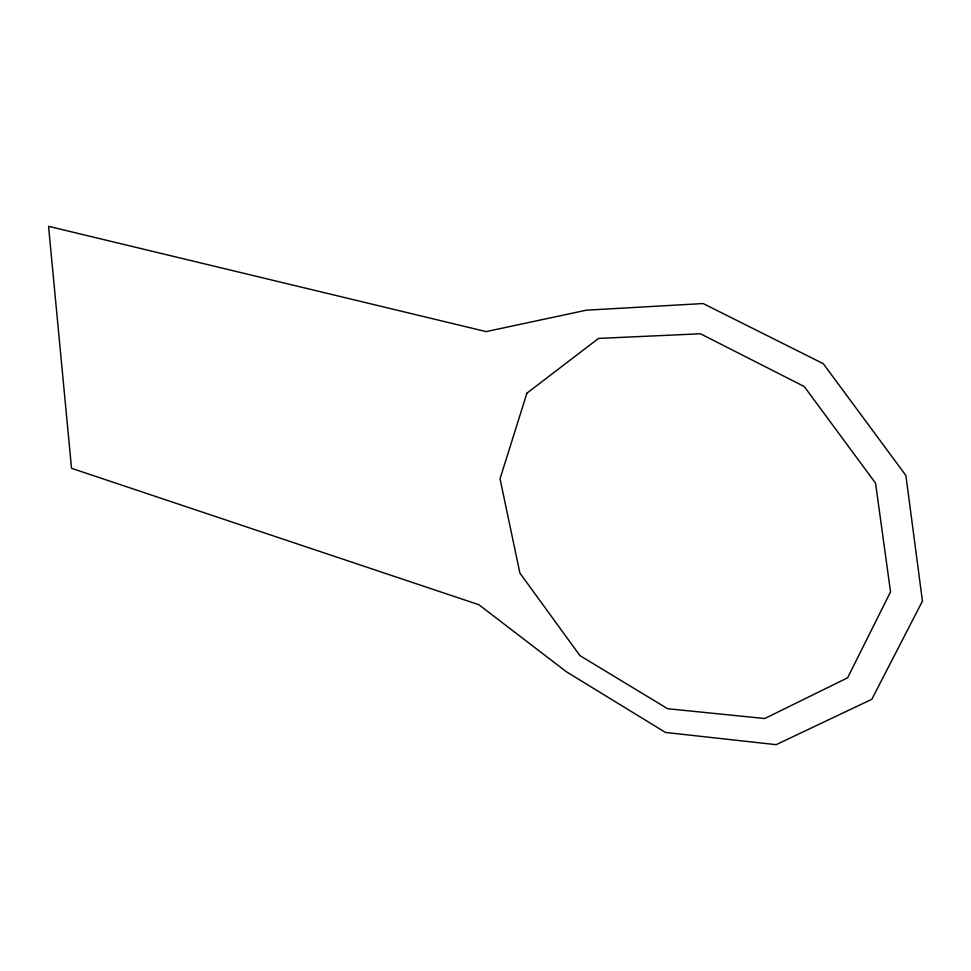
<?xml version="1.0" encoding="UTF-8"?>
<svg xmlns="http://www.w3.org/2000/svg" width="971" height="971" viewBox="0 0 971 971"><rect width="100%" height="100%" fill="white"/><g stroke="black" fill="none" stroke-linecap="round" stroke-linejoin="round"><path stroke-width="1.46" d="M526.901 393.182L500.029 478.8L519.898 573.084L579.93 655.595L667.611 708.721L764.735 718.528L847.61 677.807L890.541 591.885L875.551 483.157L804.231 386.519L700.467 333.781L598.561 338.406L526.901 393.182M922.45 601.122L871.824 699.29L776.169 744.672L665.523 732.462L566.433 671.798L478.873 604.715L71.526 468.301L48.55 226.328L486.143 331.609L586.229 310.21L703.113 303.547L823.274 363.676L905.894 475.487L922.45 601.122"/></g></svg>
